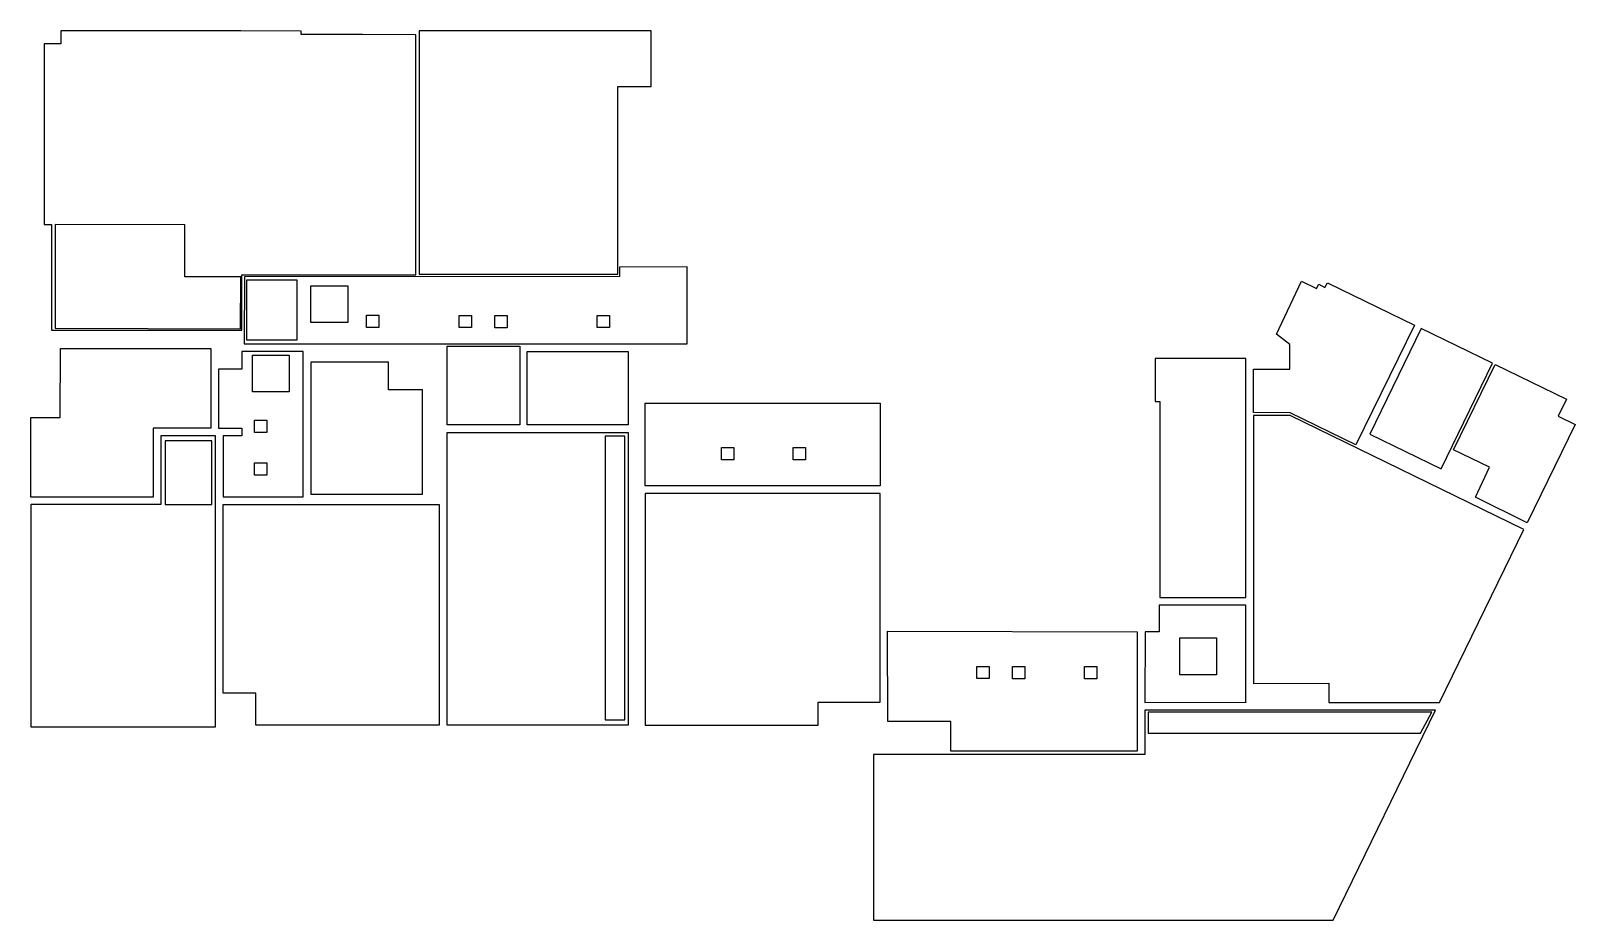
# Model space of a CAD drawing. Header units: metres. Extents: x 2709.9 to 2735.2, y 789.9 to 804.4.
import ezdxf

# ---------------------------------------------------------------- set-up
doc = ezdxf.new("R2010")
doc.units = ezdxf.units.M
doc.layers.add('AREE LEONARDO', color=5, linetype='Continuous')

msp = doc.modelspace()

# ---------------------------------------------------------------- linework, layer by layer
at = {"layer": 'AREE LEONARDO'}
for points in [[(2710.251, 799.532), (2713.364, 799.532), (2713.365, 800.436), (2716.204, 800.436), (2716.204, 804.36), (2715.334, 804.368), (2714.334, 804.368), (2714.334, 804.422), (2713.344, 804.426), (2713.344, 804.426), (2710.404, 804.426), (2710.404, 804.216), (2710.134, 804.216), (2710.134, 801.26), (2710.251, 801.26), (2710.251, 799.532)], [(2716.261, 804.426), (2716.261, 800.449), (2719.51, 800.448), (2719.507, 803.516), (2720.054, 803.516), (2720.054, 804.426), (2716.324, 804.427)], [(2713.403, 799.312), (2720.641, 799.311), (2720.641, 800.566), (2719.534, 800.565), (2719.534, 800.408), (2713.404, 800.407), (2713.403, 799.312)], [(2731.109, 800.306), (2732.529, 799.613), (2731.574, 797.657), (2730.496, 798.184), (2729.899, 798.188), (2729.899, 798.898), (2730.494, 798.898), (2730.494, 799.3), (2730.277, 799.467), (2730.682, 800.335), (2730.928, 800.216), (2730.967, 800.287), (2731.068, 800.231), (2731.109, 800.306)], [(2714.364, 799.186), (2713.364, 799.186), (2713.364, 798.898), (2712.98, 798.898), (2712.98, 797.931), (2713.364, 797.929), (2713.363, 797.804), (2713.059, 797.806), (2713.059, 796.809), (2714.363, 796.809), (2714.364, 799.186)], [(2719.954, 798.341), (2723.797, 798.341), (2723.797, 796.986), (2719.954, 796.986)], [(2729.899, 793.757), (2731.13, 793.759), (2731.13, 793.447), (2732.938, 793.447), (2734.319, 796.272), (2730.496, 798.139), (2729.899, 798.139), (2729.899, 793.757)], [(2709.914, 793.047), (2712.934, 793.048), (2712.934, 797.806), (2712.038, 797.806), (2712.038, 796.684), (2709.914, 796.684), (2709.914, 793.047)], [(2713.06, 796.684), (2716.589, 796.684), (2716.589, 793.076), (2713.594, 793.076), (2713.594, 793.599), (2713.06, 793.599), (2713.06, 796.684)], [(2719.954, 796.861), (2719.955, 793.076), (2722.785, 793.077), (2722.784, 793.452), (2723.797, 793.452), (2723.797, 796.861), (2719.954, 796.861)], [(2729.774, 793.447), (2729.774, 795.037), (2728.359, 795.036), (2728.36, 794.601), (2728.126, 794.601), (2728.125, 793.447), (2729.774, 793.448)], [(2723.916, 794.612), (2728, 794.601), (2728, 792.647), (2724.953, 792.647), (2724.953, 793.137), (2723.922, 793.137), (2723.916, 794.612)], [(2723.69, 792.596), (2723.69, 789.887), (2731.199, 789.887), (2732.877, 793.321), (2728.125, 793.321), (2728.125, 792.597), (2723.69, 792.597)]]:
    msp.add_lwpolyline(points, close=True, dxfattribs=at)
at = {"layer": 'AREE LEONARDO', "color": 2}
for points in [[(2713.343, 799.555), (2713.344, 800.407), (2712.937, 800.407), (2712.432, 800.407), (2712.432, 801.256), (2710.312, 801.26), (2710.312, 799.568), (2713.343, 799.555)], [(2713.442, 800.355), (2714.264, 800.355), (2714.264, 799.369), (2713.442, 799.369)], [(2715.6, 799.576), (2715.398, 799.576), (2715.398, 799.777), (2715.6, 799.777)], [(2717.115, 799.574), (2716.913, 799.574), (2716.913, 799.775), (2717.115, 799.775)], [(2717.697, 799.57), (2717.496, 799.57), (2717.496, 799.771), (2717.697, 799.771)], [(2719.373, 799.574), (2719.172, 799.574), (2719.172, 799.775), (2719.373, 799.775)], [(2713.77, 797.862), (2713.568, 797.862), (2713.568, 798.063), (2713.77, 798.063)], [(2712.107, 796.684), (2712.872, 796.684), (2712.872, 797.722), (2712.107, 797.722)], [(2719.621, 797.8), (2719.299, 797.8), (2719.299, 793.159), (2719.621, 793.159)], [(2721.407, 797.414), (2721.205, 797.414), (2721.205, 797.615), (2721.407, 797.615)], [(2722.574, 797.411), (2722.372, 797.411), (2722.372, 797.612), (2722.574, 797.612)], [(2713.772, 797.164), (2713.57, 797.164), (2713.57, 797.365), (2713.772, 797.365)], [(2725.577, 793.835), (2725.376, 793.835), (2725.376, 794.036), (2725.577, 794.036)], [(2726.162, 793.834), (2725.961, 793.834), (2725.961, 794.035), (2726.162, 794.035)], [(2727.339, 793.83), (2727.138, 793.83), (2727.138, 794.031), (2727.339, 794.031)], [(2728.18, 793.286), (2728.18, 792.942), (2732.628, 792.941), (2732.813, 793.285), (2728.18, 793.286)]]:
    msp.add_lwpolyline(points, close=True, dxfattribs=at)
at = {"layer": 'AREE LEONARDO', "color": 1}
for points in [[(2714.493, 800.258), (2715.093, 800.258), (2715.093, 799.658), (2714.493, 799.658)], [(2713.536, 799.124), (2714.136, 799.124), (2714.136, 798.524), (2713.536, 798.524)], [(2728.693, 794.5), (2729.293, 794.5), (2729.293, 793.9), (2728.693, 793.9)]]:
    msp.add_lwpolyline(points, close=True, dxfattribs=at)
at = {"layer": 'AREE LEONARDO', "color": 3}
for points in [[(2731.8, 797.834), (2732.969, 797.266), (2733.808, 798.993), (2732.641, 799.56), (2731.8, 797.834)], [(2710.396, 799.232), (2712.854, 799.232), (2712.854, 797.932), (2711.913, 797.933), (2711.913, 796.805), (2709.914, 796.805), (2709.914, 798.105), (2710.393, 798.105), (2710.396, 799.232)], [(2717.904, 797.983), (2716.719, 797.983), (2716.719, 799.272), (2717.904, 799.272)], [(2718.029, 799.186), (2719.679, 799.186), (2719.679, 797.983), (2718.029, 797.983)], [(2714.489, 799.012), (2714.489, 796.854), (2716.318, 796.854), (2716.318, 798.556), (2715.762, 798.556), (2715.762, 799.012), (2714.489, 799.012)], [(2728.366, 795.161), (2729.774, 795.162), (2729.774, 799.068), (2728.294, 799.068), (2728.294, 798.368), (2728.366, 798.368), (2728.366, 795.161)], [(2733.756, 797.291), (2733.169, 797.574), (2733.848, 798.972), (2735.014, 798.406), (2734.878, 798.125), (2735.157, 797.988), (2734.373, 796.384), (2733.526, 796.801), (2733.756, 797.291)], [(2716.718, 797.859), (2719.679, 797.859), (2719.679, 793.076), (2716.718, 793.076)]]:
    msp.add_lwpolyline(points, close=True, dxfattribs=at)

doc.saveas('drawing.dxf')
